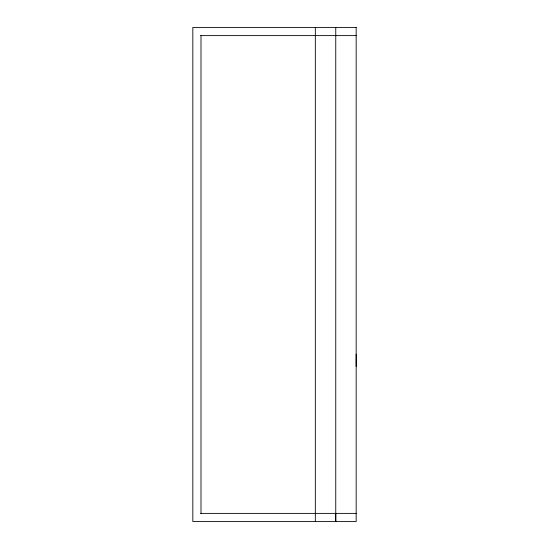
<?xml version="1.0" encoding="UTF-8"?>
<svg xmlns="http://www.w3.org/2000/svg" width="549" height="549" viewBox="0 0 549 549"><rect width="100%" height="100%" fill="white"/><g stroke="black" fill="none" stroke-linecap="round" stroke-linejoin="round"><path stroke-width="0.82" d="M335.755 513.384L335.755 521.55L335.755 27.45M356.171 366.375L356.171 354.126M200.543 35.616L356.171 35.616M200.543 513.384L356.171 513.384M315.332 27.45L315.332 521.55M200.996 35.616L200.996 513.384M356.171 27.45L192.829 27.45L192.829 521.55L356.171 521.55L356.171 27.45"/></g></svg>
